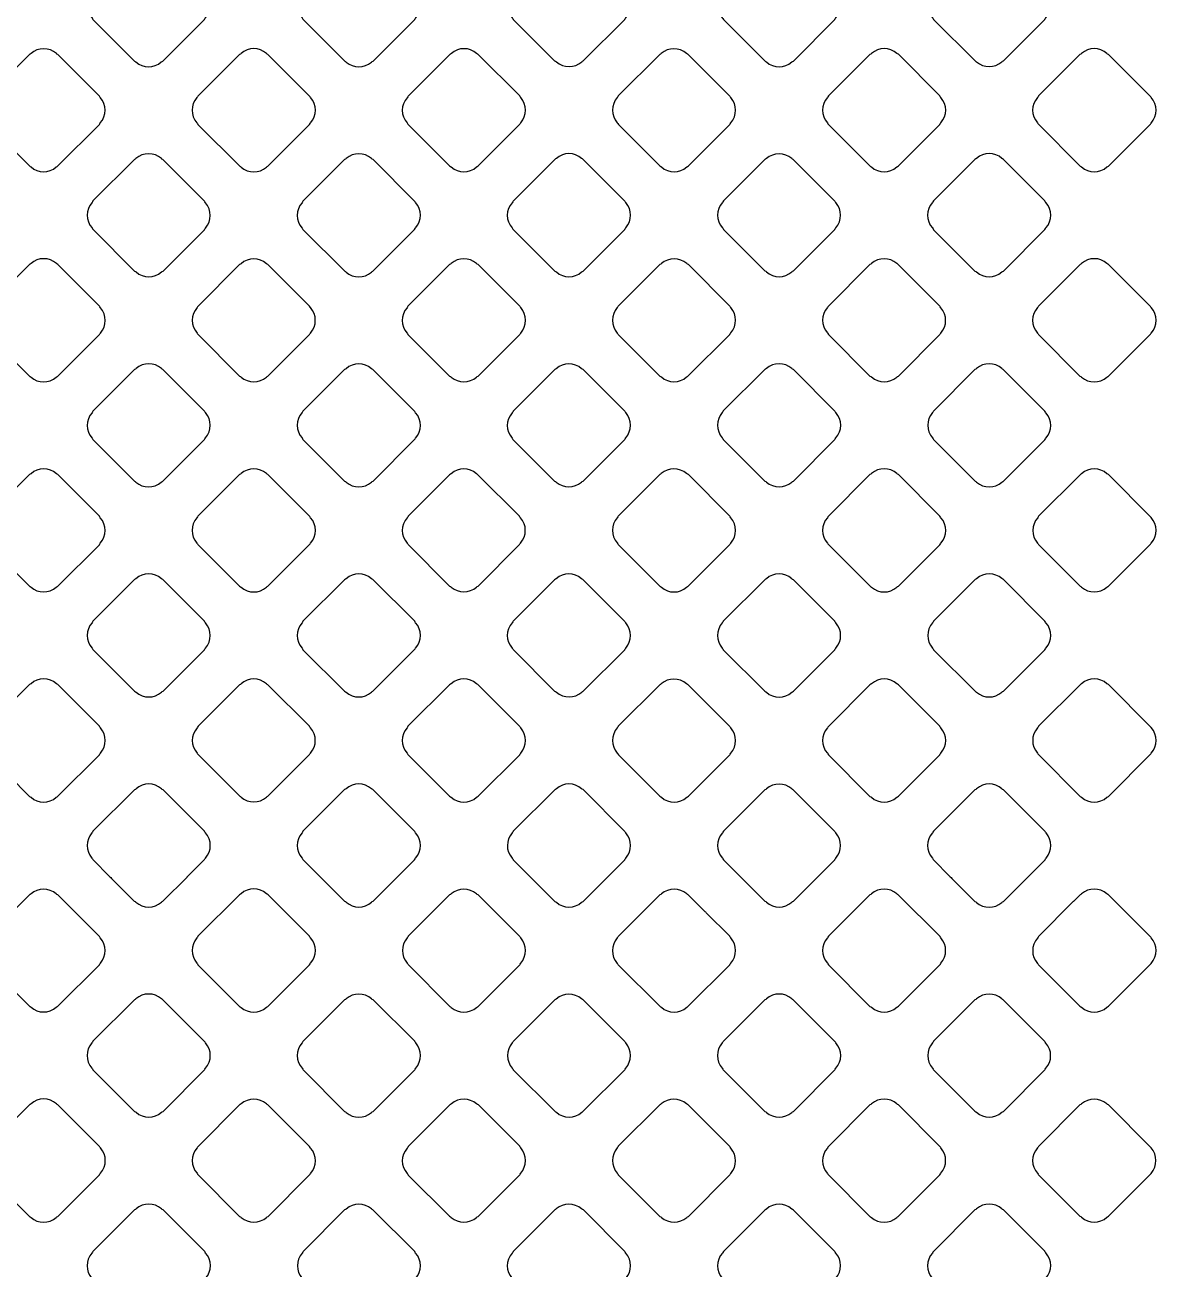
# Model space of a CAD drawing. Extents: x 3811 to 4077, y -444 to -307.
# Drawn here: x 3999.874 to 4001.035, y -380.01 to -378.733 of the extents above; entities that cross this region are included whole.
import ezdxf

# ---------------------------------------------------------------- set-up
doc = ezdxf.new("R2010")
doc.units = 0
doc.layers.add('gbr-dxf', color=7, linetype='Continuous')

msp = doc.modelspace()

# ---------------------------------------------------------------- linework, layer by layer
at = {"layer": 'gbr-dxf', "linetype": 'Continuous'}
for points in [[(3999.9432, -378.7259, -0.091558), (3999.9441, -378.7274), (3999.9868, -378.7701, -0.087516), (3999.9883, -378.771, 0.379731), (4000.0142, -378.771, -0.09572), (4000.0159, -378.7701), (4000.0585, -378.7274, -0.096266), (4000.0595, -378.7258, 0.379731), (4000.0595, -378.6998, -0.10399), (4000.0585, -378.698), (4000.016, -378.6555, -0.092126), (4000.0144, -378.6546, 0.379731), (3999.9884, -378.6546, -0.09572), (3999.9868, -378.6556), (3999.9441, -378.6983, -0.096266), (3999.9432, -378.6999, 0.379731)], [(4000.1587, -378.7258, -0.087415), (4000.1596, -378.7272), (4000.2025, -378.7702, -0.083056), (4000.2039, -378.7711, 0.379672), (4000.2298, -378.7711, -0.096157), (4000.2315, -378.7701), (4000.2743, -378.7273, -0.095602), (4000.2752, -378.7257, 0.379214), (4000.2752, -378.6997, -0.087784), (4000.2743, -378.6983), (4000.2315, -378.6554, -0.092126), (4000.2299, -378.6545, 0.379289), (4000.204, -378.6545, -0.095866), (4000.2023, -378.6554), (4000.1596, -378.6981, -0.098209), (4000.1587, -378.6998, 0.379506)], [(4000.3743, -378.7258, -0.091558), (4000.3752, -378.7273), (4000.4177, -378.7698, -0.104018), (4000.4195, -378.7708, 0.379731), (4000.4455, -378.7708, -0.09572), (4000.4471, -378.7699), (4000.4896, -378.7274, -0.096266), (4000.4906, -378.7257, 0.379731), (4000.4906, -378.6998, -0.087314), (4000.4897, -378.6983), (4000.447, -378.6556, -0.091913), (4000.4454, -378.6546, 0.379731), (4000.4194, -378.6546, -0.09572), (4000.4178, -378.6556), (4000.3752, -378.6982, -0.096266), (4000.3743, -378.6998, 0.379731)], [(4000.5897, -378.7257, -0.107999), (4000.5908, -378.7276), (4000.6332, -378.77, -0.104584), (4000.635, -378.771, 0.379672), (4000.6609, -378.771, -0.095612), (4000.6626, -378.7701), (4000.7052, -378.7274, -0.095602), (4000.7062, -378.7257, 0.379293), (4000.7062, -378.6998, -0.10451), (4000.7052, -378.698), (4000.6628, -378.6556, -0.107961), (4000.6609, -378.6545, 0.379289), (4000.6349, -378.6545, -0.095866), (4000.6333, -378.6555), (4000.5907, -378.6981, -0.098209), (4000.5897, -378.6998, 0.379506)], [(4000.8053, -378.7257, -0.09148), (4000.8063, -378.7273), (4000.849, -378.77, -0.08752), (4000.8505, -378.7709, 0.379293), (4000.8764, -378.7709, -0.09572), (4000.8781, -378.7699), (4000.9206, -378.7274, -0.096214), (4000.9216, -378.7258, 0.379703), (4000.9216, -378.6998, -0.104099), (4000.9206, -378.698), (4000.878, -378.6555, -0.091578), (4000.8765, -378.6546, 0.379293), (4000.8505, -378.6546, -0.095956), (4000.8489, -378.6556), (4000.8063, -378.6981, -0.096332), (4000.8054, -378.6998, 0.379289)], [(3999.8355, -378.8336, -0.100266), (3999.8365, -378.8353), (3999.8789, -378.8777, -0.095916), (3999.8806, -378.8787, 0.379731), (3999.9065, -378.8787, -0.095756), (3999.9082, -378.8777), (3999.9507, -378.8352, -0.095958), (3999.9517, -378.8336, 0.379731), (3999.9517, -378.8076, -0.09572), (3999.9507, -378.806), (3999.908, -378.7633, -0.083056), (3999.9066, -378.7624, 0.379731), (3999.8806, -378.7624, -0.09572), (3999.879, -378.7634), (3999.8364, -378.8059, -0.095916), (3999.8355, -378.8076, 0.379731)], [(4000.0508, -378.8336, -0.087549), (4000.0517, -378.8351), (4000.0947, -378.878, -0.082834), (4000.0961, -378.8789, 0.379731), (4000.122, -378.8789, -0.096265), (4000.1237, -378.8779), (4000.1664, -378.8352, -0.095916), (4000.1674, -378.8335, 0.379731), (4000.1674, -378.8076, -0.091745), (4000.1664, -378.806), (4000.1237, -378.7633, -0.096121), (4000.1221, -378.7623, 0.379731), (4000.0961, -378.7623, -0.09572), (4000.0945, -378.7633), (4000.0518, -378.806, -0.095916), (4000.0508, -378.8076, 0.379731)], [(4000.2664, -378.8077, 0.379293), (4000.2664, -378.8336, -0.083235), (4000.2673, -378.835), (4000.31, -378.8777, -0.096214), (4000.3117, -378.8787, 0.379672), (4000.3376, -378.8787, -0.095612), (4000.3392, -378.8777), (4000.3819, -378.835, -0.095602), (4000.3829, -378.8334, 0.379293), (4000.3829, -378.8075, -0.091954), (4000.3819, -378.8059), (4000.3394, -378.7633, -0.096332), (4000.3377, -378.7623, 0.379289), (4000.3118, -378.7623, -0.095506), (4000.3101, -378.7633), (4000.2674, -378.806, -0.095602)], [(4000.482, -378.8334, -0.104215), (4000.4831, -378.8352), (4000.5256, -378.8777, -0.099696), (4000.5273, -378.8787, 0.379731), (4000.5533, -378.8787, -0.096265), (4000.5549, -378.8777), (4000.5974, -378.8352, -0.095916), (4000.5984, -378.8336, 0.379731), (4000.5984, -378.8076, -0.091745), (4000.5974, -378.806), (4000.5547, -378.7633, -0.095628), (4000.5531, -378.7624, 0.379731), (4000.5271, -378.7624, -0.096265), (4000.5255, -378.7633), (4000.483, -378.8058, -0.095916), (4000.482, -378.8074, 0.379731)], [(4000.6975, -378.8335, -0.103621), (4000.6985, -378.8353), (4000.7409, -378.8777, -0.101498), (4000.7427, -378.8787, 0.379032), (4000.7686, -378.8787, -0.095973), (4000.7703, -378.8777), (4000.8129, -378.8351, -0.096214), (4000.8139, -378.8335, 0.379672), (4000.8139, -378.8075, -0.107598), (4000.8128, -378.8057), (4000.7704, -378.7632, -0.095602), (4000.7688, -378.7623, 0.379293), (4000.7428, -378.7623, -0.095956), (4000.7412, -378.7633), (4000.6985, -378.8059, -0.096214), (4000.6975, -378.8076, 0.379672)], [(4000.913, -378.8335, -0.087314), (4000.9139, -378.8349), (4000.9569, -378.8779, -0.083056), (4000.9583, -378.8787, 0.379731), (4000.9842, -378.8787, -0.09572), (4000.9859, -378.8778), (4001.029, -378.8347, -0.078583), (4001.0296, -378.8337, 0.379964), (4001.0296, -378.8074, -0.072178), (4001.029, -378.8065), (4000.9858, -378.7633, -0.096266), (4000.9842, -378.7623, 0.379731), (4000.9582, -378.7623, -0.09572), (4000.9566, -378.7633), (4000.914, -378.8058, -0.096266), (4000.913, -378.8075, 0.379731)], [(3999.9432, -378.9413, -0.100032), (3999.9442, -378.943), (3999.9868, -378.9856, -0.095916), (3999.9884, -378.9865, 0.379731), (4000.0144, -378.9865, -0.096265), (4000.016, -378.9856), (4000.0585, -378.9431, -0.095916), (4000.0595, -378.9414, 0.379731), (4000.0595, -378.9155, -0.096265), (4000.0585, -378.9138), (4000.0157, -378.871, -0.083056), (4000.0143, -378.8701, 0.379731), (3999.9883, -378.8701, -0.09572), (3999.9867, -378.8711), (3999.9441, -378.9136, -0.096266), (3999.9432, -378.9153, 0.379731)], [(4000.1586, -378.9414, -0.087314), (4000.1596, -378.9429), (4000.2024, -378.9857, -0.083056), (4000.2038, -378.9866, 0.379731), (4000.2297, -378.9866, -0.09572), (4000.2314, -378.9856), (4000.2741, -378.9429, -0.096266), (4000.2751, -378.9412, 0.379731), (4000.2751, -378.9153, -0.091558), (4000.2741, -378.9137), (4000.2316, -378.8711, -0.096266), (4000.2299, -378.8701, 0.379731), (4000.2039, -378.8701, -0.09572), (4000.2023, -378.8711), (4000.1596, -378.9138, -0.096266), (4000.1586, -378.9154, 0.379731)], [(4000.3741, -378.9413, -0.083271), (4000.375, -378.9427), (4000.4178, -378.9855, -0.096023), (4000.4195, -378.9865, 0.379672), (4000.4454, -378.9865, -0.096157), (4000.4471, -378.9855), (4000.4897, -378.9429, -0.095796), (4000.4907, -378.9412, 0.379293), (4000.4907, -378.9153, -0.092348), (4000.4897, -378.9137), (4000.4471, -378.871, -0.096423), (4000.4454, -378.87, 0.379321), (4000.4195, -378.87, -0.095506), (4000.4178, -378.871), (4000.3751, -378.9137, -0.098209), (4000.3741, -378.9154, 0.379415)], [(4000.5898, -378.9412, -0.103506), (4000.5909, -378.943), (4000.6333, -378.9854, -0.09904), (4000.635, -378.9864, 0.379214), (4000.6609, -378.9864, -0.095956), (4000.6626, -378.9854), (4000.7051, -378.9429, -0.096266), (4000.7061, -378.9413, 0.379731), (4000.7061, -378.9153, -0.091558), (4000.7051, -378.9137), (4000.6625, -378.8712, -0.096214), (4000.6609, -378.8702, 0.379672), (4000.6349, -378.8702, -0.095612), (4000.6333, -378.8711), (4000.5908, -378.9136, -0.095796), (4000.5898, -378.9153, 0.378815)], [(4000.8052, -378.9413, -0.10399), (4000.8063, -378.9431), (4000.8488, -378.9855, -0.100054), (4000.8505, -378.9865, 0.379731), (4000.8764, -378.9865, -0.096265), (4000.8781, -378.9856), (4000.9207, -378.9429, -0.095916), (4000.9217, -378.9413, 0.379731), (4000.9217, -378.9153, -0.107999), (4000.9206, -378.9135), (4000.8781, -378.871, -0.096558), (4000.8765, -378.87, 0.379731), (4000.8505, -378.87, -0.09572), (4000.8489, -378.871), (4000.8062, -378.9136, -0.096266), (4000.8052, -378.9153, 0.379731)], [(3999.8353, -379.0491, -0.095756), (3999.8363, -379.0507), (3999.879, -379.0934, -0.091964), (3999.8806, -379.0944, 0.379731), (3999.9065, -379.0944, -0.096265), (3999.9082, -379.0934), (3999.9508, -379.0508, -0.096266), (3999.9518, -379.0491, 0.379731), (3999.9518, -379.0232, -0.09572), (3999.9508, -379.0215), (3999.908, -378.9787, -0.083121), (3999.9066, -378.9778, 0.379731), (3999.8806, -378.9778, -0.096265), (3999.879, -378.9788), (3999.8363, -379.0215, -0.095916), (3999.8353, -379.0231, 0.379731)], [(4000.051, -379.0491, -0.09572), (4000.0519, -379.0507), (4000.0945, -379.0933, -0.091913), (4000.0961, -379.0943, 0.379731), (4000.122, -379.0943, -0.09572), (4000.1237, -379.0933), (4000.1663, -379.0507, -0.096266), (4000.1673, -379.0491, 0.379731), (4000.1673, -379.0231, -0.083522), (4000.1664, -379.0217), (4000.1236, -378.9789, -0.087639), (4000.1221, -378.978, 0.379731), (4000.0961, -378.978, -0.09572), (4000.0945, -378.9789), (4000.0519, -379.0215, -0.096266), (4000.051, -379.0231, 0.379731)], [(4000.2663, -379.0491, -0.082756), (4000.2672, -379.0505), (4000.31, -379.0933, -0.095916), (4000.3117, -379.0943, 0.379731), (4000.3376, -379.0943, -0.096265), (4000.3393, -379.0933), (4000.3819, -379.0507, -0.096266), (4000.3829, -379.0491, 0.379731), (4000.3829, -379.0231, -0.096248), (4000.3819, -379.0215), (4000.3393, -378.9789, -0.100054), (4000.3376, -378.9779, 0.379731), (4000.3116, -378.9779, -0.096265), (4000.31, -378.9788), (4000.2673, -379.0215, -0.096266), (4000.2663, -379.0232, 0.379731)], [(4000.482, -379.0231, 0.379214), (4000.482, -379.0491, -0.096119), (4000.483, -379.0507), (4000.5256, -379.0933, -0.091437), (4000.5272, -379.0942, 0.379731), (4000.5531, -379.0942, -0.095756), (4000.5548, -379.0932), (4000.5974, -379.0506, -0.096214), (4000.5984, -379.049, 0.379703), (4000.5984, -379.023, -0.096157), (4000.5974, -379.0214), (4000.5549, -378.9789, -0.100073), (4000.5532, -378.9779, 0.378815), (4000.5273, -378.9779, -0.095866), (4000.5256, -378.9788), (4000.483, -379.0215, -0.095602)], [(4000.6975, -379.023, 0.379293), (4000.6975, -379.0489, -0.099964), (4000.6985, -379.0507), (4000.7411, -379.0933, -0.096332), (4000.7428, -379.0942, 0.379289), (4000.7687, -379.0943, -0.095506), (4000.7704, -379.0933), (4000.8129, -379.0507, -0.095796), (4000.8139, -379.0491, 0.379293), (4000.8139, -379.0232, -0.09572), (4000.8129, -379.0215), (4000.7701, -378.9787, -0.082912), (4000.7687, -378.9778, 0.379155), (4000.7427, -378.9778, -0.097612), (4000.7411, -378.9788), (4000.6985, -379.0214, -0.095602)], [(4000.913, -379.0491, -0.100266), (4000.914, -379.0508), (4000.9566, -379.0934, -0.096558), (4000.9583, -379.0944, 0.379731), (4000.9842, -379.0944, -0.09572), (4000.9859, -379.0934), (4001.029, -379.0503, -0.087596), (4001.0297, -379.0492, 0.379879), (4001.0297, -379.023, -0.088253), (4001.029, -379.0219), (4000.986, -378.9788, -0.100054), (4000.9843, -378.9778, 0.379731), (4000.9583, -378.9778, -0.096265), (4000.9567, -378.9788), (4000.914, -379.0215, -0.095916), (4000.913, -379.0231, 0.379731)], [(3999.9432, -379.1569, -0.09572), (3999.9441, -379.1585), (3999.9867, -379.2011, -0.091913), (3999.9883, -379.2021, 0.379731), (4000.0142, -379.2021, -0.09572), (4000.0159, -379.2011), (4000.0585, -379.1585, -0.096266), (4000.0595, -379.1568, 0.379731), (4000.0595, -379.1308, -0.09572), (4000.0585, -379.1292), (4000.0158, -379.0865, -0.083056), (4000.0144, -379.0856, 0.379731), (3999.9884, -379.0856, -0.09572), (3999.9868, -379.0866), (3999.9441, -379.1293, -0.096266), (3999.9432, -379.1309, 0.379731)], [(4000.1586, -379.1568, -0.096265), (4000.1596, -379.1584), (4000.2023, -379.2011, -0.091913), (4000.2039, -379.2021, 0.379731), (4000.2299, -379.2021, -0.09572), (4000.2315, -379.2011), (4000.2741, -379.1585, -0.096266), (4000.2751, -379.1569, 0.379731), (4000.2751, -379.1309, -0.082756), (4000.2742, -379.1295), (4000.2313, -379.0866, -0.087516), (4000.2298, -379.0857, 0.379731), (4000.2038, -379.0857, -0.09572), (4000.2022, -379.0866), (4000.1596, -379.1292, -0.095916), (4000.1586, -379.1308, 0.379731)], [(4000.3741, -379.157, -0.082756), (4000.375, -379.1583), (4000.4177, -379.201, -0.096214), (4000.4194, -379.202, 0.379672), (4000.4453, -379.202, -0.095612), (4000.4469, -379.2011), (4000.4896, -379.1584, -0.095602), (4000.4906, -379.1568, 0.378906), (4000.4906, -379.1308, -0.09601), (4000.4896, -379.1292), (4000.4471, -379.0867, -0.100073), (4000.4454, -379.0857, 0.379293), (4000.4194, -379.0857, -0.095956), (4000.4178, -379.0867), (4000.3751, -379.1293, -0.096266), (4000.3741, -379.131, 0.379731)], [(4000.5897, -379.1567, -0.09572), (4000.5907, -379.1584), (4000.6334, -379.2011, -0.091913), (4000.635, -379.202, 0.379731), (4000.661, -379.202, -0.09572), (4000.6626, -379.2011), (4000.7052, -379.1584, -0.096266), (4000.7062, -379.1568, 0.379731), (4000.7062, -379.1308, -0.09572), (4000.7052, -379.1292), (4000.6626, -379.0866, -0.09979), (4000.6609, -379.0856, 0.379731), (4000.6349, -379.0856, -0.09572), (4000.6333, -379.0866), (4000.5907, -379.1291, -0.096266), (4000.5897, -379.1308, 0.379731)], [(4000.8053, -379.1308, 0.379293), (4000.8054, -379.1568, -0.099964), (4000.8064, -379.1585), (4000.849, -379.2011, -0.096332), (4000.8506, -379.2021, 0.379289), (4000.8766, -379.2021, -0.095506), (4000.8782, -379.2011), (4000.9207, -379.1586, -0.095602), (4000.9217, -379.1569, 0.379293), (4000.9217, -379.131, -0.095956), (4000.9207, -379.1293), (4000.8779, -379.0865, -0.083403), (4000.8765, -379.0856, 0.379672), (4000.8505, -379.0856, -0.096157), (4000.8489, -379.0866), (4000.8063, -379.1292, -0.095602)], [(3999.8355, -379.2646, -0.091558), (3999.8364, -379.2662), (3999.8791, -379.3088, -0.087516), (3999.8806, -379.3098, 0.379731), (3999.9065, -379.3098, -0.09572), (3999.9082, -379.3088), (3999.9507, -379.2663, -0.096266), (3999.9517, -379.2646, 0.379731), (3999.9517, -379.2387, -0.100032), (3999.9507, -379.237), (3999.9081, -379.1944, -0.087516), (3999.9066, -379.1935, 0.379731), (3999.8806, -379.1935, -0.09572), (3999.879, -379.1944), (3999.8364, -379.237, -0.096266), (3999.8355, -379.2386, 0.379731)], [(4000.0508, -379.2646, -0.091745), (4000.0518, -379.2662), (4000.0946, -379.309, -0.0873), (4000.0961, -379.3099, 0.379731), (4000.122, -379.3099, -0.096265), (4000.1237, -379.3089), (4000.1664, -379.2662, -0.096266), (4000.1674, -379.2646, 0.379731), (4000.1674, -379.2386, -0.082756), (4000.1665, -379.2372), (4000.1236, -379.1943, -0.087516), (4000.1221, -379.1934, 0.379731), (4000.0961, -379.1934, -0.09572), (4000.0945, -379.1943), (4000.0518, -379.237, -0.095916), (4000.0508, -379.2386, 0.379731)], [(4000.2664, -379.2646, -0.091558), (4000.2674, -379.2662), (4000.3099, -379.3087, -0.104018), (4000.3117, -379.3097, 0.379731), (4000.3376, -379.3097, -0.09572), (4000.3393, -379.3087), (4000.3818, -379.2662, -0.096266), (4000.3827, -379.2646, 0.379731), (4000.3827, -379.2386, -0.087314), (4000.3818, -379.2371), (4000.3391, -379.1945, -0.091913), (4000.3376, -379.1935, 0.379731), (4000.3116, -379.1935, -0.09572), (4000.31, -379.1945), (4000.2674, -379.237, -0.096266), (4000.2664, -379.2387, 0.379731)], [(4000.4819, -379.2645, -0.097885), (4000.4829, -379.2662), (4000.5256, -379.3089, -0.091364), (4000.5272, -379.3099, 0.378943), (4000.5531, -379.3099, -0.095866), (4000.5547, -379.3089), (4000.5974, -379.2662, -0.095602), (4000.5984, -379.2646, 0.379214), (4000.5984, -379.2386, -0.10047), (4000.5974, -379.2369), (4000.5549, -379.1944, -0.104018), (4000.5531, -379.1934, 0.379731), (4000.5271, -379.1934, -0.09572), (4000.5255, -379.1944), (4000.4829, -379.237, -0.096128), (4000.4819, -379.2386, 0.379506)], [(4000.6975, -379.2646, -0.091558), (4000.6985, -379.2662), (4000.7413, -379.309, -0.087516), (4000.7428, -379.3099, 0.379731), (4000.7687, -379.3099, -0.09572), (4000.7704, -379.3089), (4000.813, -379.2663, -0.096266), (4000.814, -379.2646, 0.379731), (4000.814, -379.2387, -0.100032), (4000.813, -379.237), (4000.7703, -379.1942, -0.087516), (4000.7688, -379.1933, 0.379731), (4000.7428, -379.1933, -0.09572), (4000.7412, -379.1943), (4000.6985, -379.237, -0.096266), (4000.6975, -379.2386, 0.379731)], [(4000.9131, -379.2646, -0.095506), (4000.9141, -379.2662), (4000.9567, -379.3089, -0.091703), (4000.9583, -379.3098, 0.379324), (4000.9842, -379.3098, -0.096157), (4000.9859, -379.3088), (4001.0291, -379.2656, -0.074396), (4001.0297, -379.2647, 0.379333), (4001.0296, -379.2384, -0.056589), (4001.0291, -379.2378), (4000.9858, -379.1944, -0.086956), (4000.9843, -379.1935, 0.379731), (4000.9583, -379.1935, -0.096265), (4000.9567, -379.1945), (4000.9141, -379.237, -0.096111), (4000.9132, -379.2386, 0.379321)], [(3999.9432, -379.3723, -0.091685), (3999.9441, -379.3738), (3999.9869, -379.4167, -0.087515), (3999.9884, -379.4176, 0.379731), (4000.0144, -379.4176, -0.096265), (4000.016, -379.4166), (4000.0585, -379.3741, -0.095916), (4000.0595, -379.3725, 0.379731), (4000.0595, -379.3465, -0.100266), (4000.0585, -379.3448), (4000.0158, -379.3021, -0.087638), (4000.0143, -379.3012, 0.379731), (3999.9883, -379.3012, -0.096265), (3999.9867, -379.3021), (3999.9441, -379.3447, -0.095916), (3999.9432, -379.3463, 0.379731)], [(4000.1586, -379.3724, -0.091558), (4000.1596, -379.374), (4000.2023, -379.4167, -0.087516), (4000.2038, -379.4176, 0.379731), (4000.2297, -379.4176, -0.095865), (4000.2314, -379.4166), (4000.2741, -379.3739, -0.095535), (4000.2751, -379.3723, 0.379731), (4000.2751, -379.3463, -0.082756), (4000.2742, -379.3449), (4000.2314, -379.3021, -0.087515), (4000.2299, -379.3012, 0.379731), (4000.2039, -379.3012, -0.096265), (4000.2023, -379.3022), (4000.1596, -379.3448, -0.096266), (4000.1586, -379.3465, 0.379731)], [(4000.3741, -379.3723, -0.093919), (4000.3751, -379.3739), (4000.4177, -379.4165, -0.103498), (4000.4195, -379.4176, 0.379214), (4000.4455, -379.4175, -0.096625), (4000.4471, -379.4166), (4000.4896, -379.3741, -0.095916), (4000.4906, -379.3724, 0.379289), (4000.4906, -379.3465, -0.087715), (4000.4897, -379.345), (4000.4468, -379.3021, -0.09197), (4000.4453, -379.3012, 0.379214), (4000.4193, -379.3012, -0.095956), (4000.4177, -379.3022), (4000.3751, -379.3447, -0.096128), (4000.3741, -379.3464, 0.379415)], [(4000.5897, -379.3464, 0.379293), (4000.5897, -379.3724, -0.09572), (4000.5907, -379.374), (4000.6334, -379.4167, -0.092072), (4000.635, -379.4177, 0.379289), (4000.6609, -379.4177, -0.095506), (4000.6626, -379.4167), (4000.7052, -379.3741, -0.095602), (4000.7062, -379.3724, 0.379293), (4000.7062, -379.3465, -0.099964), (4000.7052, -379.3448), (4000.6627, -379.3023, -0.104311), (4000.6609, -379.3012, 0.379703), (4000.6349, -379.3012, -0.095612), (4000.6333, -379.3022), (4000.5907, -379.3448, -0.095796)], [(4000.8053, -379.3724, -0.09148), (4000.8063, -379.374), (4000.849, -379.4167, -0.0873), (4000.8505, -379.4176, 0.37925), (4000.8764, -379.4176, -0.096625), (4000.8781, -379.4166), (4000.9207, -379.374, -0.096214), (4000.9217, -379.3723, 0.379672), (4000.9217, -379.3464, -0.100082), (4000.9207, -379.3447), (4000.8781, -379.302, -0.087175), (4000.8766, -379.3011, 0.379214), (4000.8506, -379.3012, -0.096625), (4000.849, -379.3021), (4000.8063, -379.3448, -0.096332), (4000.8054, -379.3464, 0.379289)], [(3999.8353, -379.4801, -0.091685), (3999.8363, -379.4817), (3999.8791, -379.5245, -0.087297), (3999.8806, -379.5254, 0.379731), (3999.9065, -379.5254, -0.09572), (3999.9082, -379.5244), (3999.9508, -379.4818, -0.096266), (3999.9518, -379.4802, 0.379731), (3999.9518, -379.4542, -0.103612), (3999.9508, -379.4524), (3999.9082, -379.4098, -0.091964), (3999.9066, -379.4089, 0.379731), (3999.8806, -379.4089, -0.096265), (3999.879, -379.4098), (3999.8363, -379.4525, -0.095916), (3999.8353, -379.4541, 0.379731)], [(4000.051, -379.4801, -0.087314), (4000.0519, -379.4816), (4000.0947, -379.5244, -0.083056), (4000.0961, -379.5253, 0.379731), (4000.122, -379.5253, -0.09572), (4000.1237, -379.5243), (4000.1663, -379.4817, -0.096266), (4000.1673, -379.4801, 0.379731), (4000.1673, -379.4541, -0.08798), (4000.1663, -379.4526), (4000.1237, -379.41, -0.092126), (4000.1221, -379.409, 0.379731), (4000.0961, -379.409, -0.09572), (4000.0945, -379.41), (4000.0519, -379.4525, -0.096266), (4000.051, -379.4542, 0.379731)], [(4000.2663, -379.4801, -0.087343), (4000.2672, -379.4816), (4000.31, -379.5244, -0.099711), (4000.3117, -379.5254, 0.379293), (4000.3376, -379.5254, -0.095956), (4000.3393, -379.5244), (4000.3819, -379.4818, -0.096332), (4000.3829, -379.4801, 0.379289), (4000.3829, -379.4542, -0.087248), (4000.382, -379.4527), (4000.3391, -379.4098, -0.091364), (4000.3376, -379.4089, 0.379293), (4000.3116, -379.4089, -0.095956), (4000.31, -379.4099), (4000.2673, -379.4526, -0.096214), (4000.2663, -379.4542, 0.379672)], [(4000.482, -379.4801, -0.104215), (4000.4831, -379.4819), (4000.5256, -379.5244, -0.09979), (4000.5273, -379.5254, 0.379731), (4000.5533, -379.5254, -0.09572), (4000.5549, -379.5244), (4000.5974, -379.4819, -0.096266), (4000.5984, -379.4803, 0.379731), (4000.5984, -379.4543, -0.092139), (4000.5974, -379.4527), (4000.5547, -379.41, -0.095916), (4000.5531, -379.4091, 0.379731), (4000.5271, -379.4091, -0.096265), (4000.5255, -379.41), (4000.483, -379.4525, -0.095916), (4000.482, -379.4541, 0.379731)], [(4000.6975, -379.4802, -0.09148), (4000.6985, -379.4818), (4000.7412, -379.5245, -0.086842), (4000.7427, -379.5254, 0.379293), (4000.7686, -379.5254, -0.095956), (4000.7703, -379.5244), (4000.8129, -379.4818, -0.096266), (4000.8139, -379.4802, 0.379731), (4000.8139, -379.4542, -0.104206), (4000.8128, -379.4524), (4000.7704, -379.4099, -0.092223), (4000.7688, -379.409, 0.379672), (4000.7428, -379.409, -0.096157), (4000.7412, -379.4099), (4000.6985, -379.4527, -0.095796), (4000.6975, -379.4543, 0.378815)], [(4000.913, -379.4801, -0.087748), (4000.9139, -379.4816), (4000.9569, -379.5246, -0.083134), (4000.9583, -379.5254, 0.379731), (4000.9842, -379.5254, -0.095756), (4000.9859, -379.5245), (4001.029, -379.4813, -0.087891), (4001.0297, -379.4802, 0.379501), (4001.0297, -379.454, -0.07587), (4001.0291, -379.4531), (4000.9859, -379.4098, -0.091964), (4000.9843, -379.4089, 0.379731), (4000.9583, -379.4089, -0.096265), (4000.9567, -379.4099), (4000.914, -379.4525, -0.095916), (4000.913, -379.4542, 0.379731)], [(3999.9431, -379.5879, -0.087248), (3999.944, -379.5894), (3999.9616, -379.607, -0.023844), (3999.9632, -379.6087), (3999.9865, -379.632, -0.107817), (3999.9883, -379.6331, 0.37981), (4000.0143, -379.6331, -0.096625), (4000.0159, -379.6321), (4000.0407, -379.6073), (4000.0409, -379.6071), (4000.0586, -379.5894, -0.095602), (4000.0596, -379.5878, 0.379293), (4000.0596, -379.5618, -0.091954), (4000.0586, -379.5603), (4000.016, -379.5177, -0.096266), (4000.0144, -379.5167, 0.379731), (3999.9884, -379.5167, -0.09572), (3999.9868, -379.5177), (3999.9441, -379.5603, -0.096332), (3999.9431, -379.562, 0.379289)], [(4000.1586, -379.5878, -0.087248), (4000.1595, -379.5893), (4000.2023, -379.6321, -0.096332), (4000.204, -379.6331, 0.379511), (4000.2299, -379.6331, -0.096117), (4000.2316, -379.6321), (4000.2566, -379.607), (4000.2741, -379.5895, -0.095602), (4000.2751, -379.5879, 0.378906), (4000.2751, -379.562, -0.087248), (4000.2742, -379.5605), (4000.2313, -379.5176, -0.091703), (4000.2298, -379.5167, 0.379287), (4000.2038, -379.5167, -0.095612), (4000.2022, -379.5176), (4000.1596, -379.5602, -0.095602), (4000.1586, -379.5619, 0.378906)], [(4000.3741, -379.5879, -0.09148), (4000.3751, -379.5895), (4000.4178, -379.6322, -0.096111), (4000.4195, -379.6332, 0.37981), (4000.4454, -379.6332, -0.095956), (4000.4471, -379.6322), (4000.4723, -379.607), (4000.4898, -379.5895, -0.095602), (4000.4907, -379.5879, 0.379293), (4000.4907, -379.5619, -0.083235), (4000.4898, -379.5605), (4000.4469, -379.5176, -0.087516), (4000.4454, -379.5167, 0.379731), (4000.4195, -379.5167, -0.09572), (4000.4178, -379.5177), (4000.3751, -379.5603, -0.096332), (4000.3742, -379.562, 0.379289)], [(4000.5898, -379.5879, -0.095866), (4000.5908, -379.5896), (4000.6333, -379.6321, -0.100093), (4000.635, -379.6331, 0.379465), (4000.6609, -379.6331, -0.096625), (4000.6626, -379.6321), (4000.6874, -379.6073), (4000.6876, -379.6071), (4000.7052, -379.5895, -0.095935), (4000.7061, -379.5879, 0.379287), (4000.7061, -379.562, -0.083163), (4000.7053, -379.5606), (4000.6624, -379.5177, -0.08752), (4000.6609, -379.5168, 0.379293), (4000.635, -379.5168, -0.096625), (4000.6333, -379.5178), (4000.5908, -379.5603, -0.096111), (4000.5898, -379.562, 0.379289)], [(4000.8052, -379.5879, -0.08701), (4000.8061, -379.5894), (4000.8235, -379.6069, -0.023738), (4000.8251, -379.6086), (4000.8488, -379.6323, -0.096332), (4000.8504, -379.6333, 0.379423), (4000.8764, -379.6333, -0.095866), (4000.878, -379.6323), (4000.914, -379.5964), (4000.9208, -379.5896, -0.095916), (4000.9218, -379.5879, 0.379731), (4000.9218, -379.5619, -0.091745), (4000.9208, -379.5604), (4000.8781, -379.5177, -0.095916), (4000.8765, -379.5167, 0.379731), (4000.8505, -379.5167, -0.095756), (4000.8489, -379.5177), (4000.8062, -379.5603, -0.096332), (4000.8052, -379.562, 0.379321)], [(3999.8355, -379.6956, -0.100285), (3999.8365, -379.6974), (3999.8789, -379.7398, -0.096627), (3999.8806, -379.7408, 0.379451), (3999.9065, -379.7408, -0.096117), (3999.9082, -379.7398), (3999.9508, -379.6972, -0.095895), (3999.9518, -379.6956, 0.378879), (3999.9517, -379.6697, -0.083964), (3999.9509, -379.6683), (3999.9081, -379.6255, -0.095602), (3999.9065, -379.6246, 0.378906), (3999.8806, -379.6246, -0.095506), (3999.8789, -379.6255), (3999.8615, -379.643), (3999.8364, -379.668, -0.096627), (3999.8355, -379.6697, 0.379731)], [(4000.0508, -379.6956, -0.099643), (4000.0518, -379.6973), (4000.0944, -379.74, -0.095585), (4000.0961, -379.741, 0.379422), (4000.122, -379.7409, -0.096625), (4000.1237, -379.74), (4000.1664, -379.6973, -0.096111), (4000.1674, -379.6956, 0.37981), (4000.1674, -379.6697, -0.100399), (4000.1663, -379.6679), (4000.1423, -379.6439, -0.015368), (4000.1413, -379.6429), (4000.1238, -379.6254, -0.103673), (4000.122, -379.6244, 0.378767), (4000.0961, -379.6244, -0.095506), (4000.0945, -379.6254), (4000.0518, -379.668, -0.096627), (4000.0508, -379.6697, 0.379357)], [(4000.2665, -379.6956, -0.087613), (4000.2674, -379.6971), (4000.3103, -379.7401, -0.083), (4000.3117, -379.741, 0.37889), (4000.3377, -379.741, -0.096117), (4000.3393, -379.74), (4000.3819, -379.6974, -0.095895), (4000.3829, -379.6957, 0.379201), (4000.3829, -379.6698, -0.096625), (4000.3819, -379.6681), (4000.3576, -379.6439, -0.015077), (4000.3567, -379.643), (4000.3392, -379.6255, -0.099711), (4000.3375, -379.6246, 0.378906), (4000.3116, -379.6246, -0.095506), (4000.31, -379.6255), (4000.2926, -379.6429), (4000.2675, -379.668, -0.096627), (4000.2665, -379.6697, 0.3795)], [(4000.4819, -379.6958, -0.087946), (4000.4829, -379.6973), (4000.5255, -379.7399, -0.100093), (4000.5272, -379.7409, 0.379422), (4000.5532, -379.7409, -0.096625), (4000.5548, -379.7399), (4000.5974, -379.6973, -0.096111), (4000.5984, -379.6957, 0.37981), (4000.5984, -379.6697, -0.096458), (4000.5974, -379.668), (4000.5732, -379.6439, -0.014794), (4000.5723, -379.643), (4000.5548, -379.6255, -0.095824), (4000.5532, -379.6246, 0.378815), (4000.5273, -379.6246, -0.095866), (4000.5256, -379.6255), (4000.5082, -379.6429), (4000.4829, -379.6682, -0.096627), (4000.482, -379.6698, 0.379357)], [(4000.6975, -379.6956, -0.100076), (4000.6985, -379.6973), (4000.7411, -379.74, -0.096328), (4000.7428, -379.7409, 0.379422), (4000.7687, -379.7409, -0.096625), (4000.7704, -379.7399), (4000.813, -379.6974, -0.096111), (4000.8139, -379.6957, 0.37981), (4000.8139, -379.6698, -0.083792), (4000.8131, -379.6684), (4000.7702, -379.6255, -0.095585), (4000.7686, -379.6245, 0.378936), (4000.7427, -379.6245, -0.095378), (4000.741, -379.6255), (4000.6985, -379.668, -0.096627), (4000.6975, -379.6697, 0.379357)], [(4000.913, -379.6699, 0.378939), (4000.913, -379.6958, -0.096117), (4000.914, -379.6974), (4000.9564, -379.7399, -0.107634), (4000.9582, -379.7409, 0.37889), (4000.9842, -379.7409, -0.096117), (4000.9858, -379.7399), (4001.029, -379.6967, -0.077987), (4001.0296, -379.6958, 0.378806), (4001.0296, -379.6695, -0.084557), (4001.029, -379.6685), (4000.986, -379.6256, -0.103923), (4000.9842, -379.6245, 0.379205), (4000.9583, -379.6245, -0.096475), (4000.9567, -379.6255), (4000.9499, -379.6323), (4000.9497, -379.6325), (4000.914, -379.6682, -0.096539)], [(3999.9431, -379.8034, -0.096625), (3999.9441, -379.805), (3999.9868, -379.8477, -0.092233), (3999.9884, -379.8486, 0.37981), (4000.0143, -379.8486, -0.095956), (4000.016, -379.8477), (4000.0586, -379.8051, -0.096332), (4000.0596, -379.8034, 0.37981), (4000.0596, -379.7775, -0.084073), (4000.0587, -379.7761), (4000.0158, -379.7331, -0.088334), (4000.0143, -379.7322, 0.379731), (3999.9883, -379.7322, -0.096458), (3999.9866, -379.7332), (3999.9441, -379.7757, -0.096627), (3999.9431, -379.7774, 0.379731)], [(4000.1586, -379.7775, 0.37947), (4000.1587, -379.8035, -0.099964), (4000.1597, -379.8052), (4000.2022, -379.8478, -0.096332), (4000.2039, -379.8488, 0.37981), (4000.2299, -379.8488, -0.096625), (4000.2315, -379.8478), (4000.2742, -379.8051, -0.096111), (4000.2752, -379.8034, 0.379308), (4000.2752, -379.7775, -0.096507), (4000.2742, -379.7758), (4000.2316, -379.7332, -0.10077), (4000.2299, -379.7322, 0.379), (4000.204, -379.7322, -0.095968), (4000.2023, -379.7332), (4000.1596, -379.7759, -0.096527)], [(4000.3743, -379.8035, -0.083163), (4000.3751, -379.8049), (4000.4179, -379.8476, -0.095895), (4000.4195, -379.8486, 0.379201), (4000.4455, -379.8486, -0.096625), (4000.4471, -379.8476), (4000.4896, -379.8051, -0.096111), (4000.4906, -379.8035, 0.379451), (4000.4906, -379.7775, -0.096259), (4000.4896, -379.7759), (4000.4471, -379.7333, -0.100215), (4000.4454, -379.7323, 0.379249), (4000.4194, -379.7324, -0.096458), (4000.4178, -379.7334), (4000.3753, -379.7759, -0.096627), (4000.3743, -379.7775, 0.3795)], [(4000.5896, -379.8035, -0.087946), (4000.5906, -379.805), (4000.6333, -379.8477, -0.100093), (4000.635, -379.8487, 0.379422), (4000.661, -379.8487, -0.096625), (4000.6626, -379.8477), (4000.7052, -379.8051, -0.096111), (4000.7062, -379.8035, 0.379451), (4000.7062, -379.7775, -0.092029), (4000.7053, -379.7759), (4000.6625, -379.7332, -0.096539), (4000.6609, -379.7322, 0.379249), (4000.635, -379.7322, -0.096458), (4000.6333, -379.7332), (4000.5906, -379.7759, -0.096627), (4000.5897, -379.7775, 0.379357)], [(4000.8054, -379.8035, -0.10047), (4000.8064, -379.8052), (4000.8488, -379.8476, -0.096111), (4000.8505, -379.8486, 0.379308), (4000.8764, -379.8486, -0.09601), (4000.8781, -379.8477), (4000.9206, -379.8051, -0.096227), (4000.9216, -379.8035, 0.378952), (4000.9216, -379.7776, -0.095968), (4000.9206, -379.7759), (4000.8779, -379.7332, -0.083772), (4000.8765, -379.7323, 0.37947), (4000.8505, -379.7323, -0.096458), (4000.8489, -379.7333), (4000.8063, -379.7758, -0.096627), (4000.8054, -379.7775, 0.379731)], [(3999.8353, -379.9112, -0.092162), (3999.8362, -379.9127), (3999.8791, -379.9556, -0.08752), (3999.8806, -379.9565, 0.37889), (3999.9065, -379.9565, -0.096117), (3999.9081, -379.9555), (3999.9509, -379.9127, -0.095895), (3999.9519, -379.9111, 0.379201), (3999.9519, -379.8852, -0.087784), (3999.9509, -379.8837), (3999.9081, -379.8409, -0.092233), (3999.9066, -379.8399, 0.379731), (3999.8806, -379.8399, -0.096458), (3999.879, -379.8409), (3999.8363, -379.8836, -0.096627), (3999.8353, -379.8852, 0.3795)], [(4000.0509, -379.9112, -0.092348), (4000.0519, -379.9128), (4000.0945, -379.9554, -0.10399), (4000.0963, -379.9564, 0.37981), (4000.1222, -379.9564, -0.095956), (4000.1239, -379.9554), (4000.1664, -379.9129, -0.096332), (4000.1674, -379.9113, 0.37981), (4000.1674, -379.8853, -0.088442), (4000.1664, -379.8838), (4000.1236, -379.841, -0.092898), (4000.1221, -379.8401, 0.379731), (4000.0961, -379.8401, -0.096458), (4000.0944, -379.841), (4000.0519, -379.8836, -0.096627), (4000.0509, -379.8852, 0.379731)], [(4000.2664, -379.8854, 0.37947), (4000.2664, -379.9113, -0.095956), (4000.2674, -379.913), (4000.3098, -379.9553, -0.107817), (4000.3117, -379.9564, 0.37981), (4000.3376, -379.9564, -0.096625), (4000.3393, -379.9554), (4000.3819, -379.9128, -0.096111), (4000.3829, -379.9112, 0.379308), (4000.3829, -379.8852, -0.100402), (4000.3819, -379.8835), (4000.3395, -379.8411, -0.104677), (4000.3377, -379.8401, 0.379), (4000.3118, -379.84, -0.095968), (4000.3101, -379.841), (4000.2674, -379.8837, -0.096527)], [(4000.482, -379.9111, -0.096117), (4000.483, -379.9128), (4000.5257, -379.9555, -0.091578), (4000.5273, -379.9564, 0.379201), (4000.5533, -379.9564, -0.096625), (4000.5549, -379.9554), (4000.5974, -379.9129, -0.096111), (4000.5984, -379.9113, 0.379451), (4000.5984, -379.8854, -0.100588), (4000.5974, -379.8836), (4000.5548, -379.8411, -0.104101), (4000.5531, -379.8401, 0.379249), (4000.5271, -379.8401, -0.096458), (4000.5255, -379.8411), (4000.483, -379.8835, -0.096627), (4000.482, -379.8852, 0.3795)], [(4000.6975, -379.9113, -0.092348), (4000.6985, -379.9129), (4000.7411, -379.9556, -0.088202), (4000.7426, -379.9565, 0.37981), (4000.7686, -379.9565, -0.095956), (4000.7702, -379.9555), (4000.813, -379.9128, -0.096332), (4000.8139, -379.9111, 0.37981), (4000.8139, -379.8852, -0.087784), (4000.813, -379.8837), (4000.7703, -379.841, -0.092233), (4000.7688, -379.84, 0.379731), (4000.7428, -379.84, -0.096458), (4000.7412, -379.841), (4000.6985, -379.8837, -0.096627), (4000.6975, -379.8853, 0.379731)], [(4000.913, -379.9112, -0.092139), (4000.914, -379.9128), (4000.9564, -379.9552, -0.104264), (4000.9582, -379.9563, 0.379451), (4000.9842, -379.9563, -0.096117), (4000.9858, -379.9553), (4001.029, -379.9121, -0.066883), (4001.0295, -379.9113, 0.378877), (4001.0295, -379.885, -0.051652), (4001.0291, -379.8844), (4000.9857, -379.841, -0.092456), (4000.9841, -379.8401, 0.37947), (4000.9582, -379.8401, -0.096458), (4000.9565, -379.841), (4000.914, -379.8836, -0.096627), (4000.913, -379.8852, 0.379731)], [(3999.9431, -380.019, -0.092162), (3999.9441, -380.0205), (3999.9869, -380.0634, -0.08752), (3999.9884, -380.0643, 0.37889), (4000.0143, -380.0643, -0.096117), (4000.016, -380.0633), (4000.0587, -380.0206, -0.095895), (4000.0597, -380.0189, 0.379201), (4000.0597, -379.993, -0.087784), (4000.0588, -379.9915), (4000.016, -379.9487, -0.092233), (4000.0144, -379.9477, 0.379731), (3999.9884, -379.9477, -0.096458), (3999.9868, -379.9487), (3999.9441, -379.9914, -0.096627), (3999.9431, -379.993, 0.3795)], [(4000.1588, -380.019, -0.095968), (4000.1597, -380.0206), (4000.2023, -380.0632, -0.092398), (4000.2039, -380.0642, 0.379422), (4000.2299, -380.0642, -0.096625), (4000.2315, -380.0632), (4000.2741, -380.0206, -0.096332), (4000.2751, -380.019, 0.379451), (4000.2751, -379.993, -0.083586), (4000.2742, -379.9916), (4000.2314, -379.9488, -0.088093), (4000.2299, -379.9478, 0.379249), (4000.2039, -379.9479, -0.096723), (4000.2023, -379.9488), (4000.1598, -379.9914, -0.096627), (4000.1588, -379.993, 0.379357)], [(4000.3741, -380.019, -0.095866), (4000.3751, -380.0206), (4000.4176, -380.0632, -0.107954), (4000.4195, -380.0642, 0.379422), (4000.4455, -380.0642, -0.096625), (4000.4471, -380.0632), (4000.4897, -380.0206, -0.096111), (4000.4907, -380.019, 0.379308), (4000.4907, -379.993, -0.100402), (4000.4897, -379.9913), (4000.4472, -379.9488, -0.104677), (4000.4454, -379.9478, 0.37947), (4000.4194, -379.9478, -0.096458), (4000.4178, -379.9487), (4000.3751, -379.9914, -0.096627), (4000.3741, -379.9931, 0.379357)], [(4000.5898, -380.019, -0.083163), (4000.5907, -380.0204), (4000.6334, -380.0631, -0.095796), (4000.635, -380.0641, 0.37889), (4000.661, -380.0641, -0.096117), (4000.6626, -380.0631), (4000.7051, -380.0206, -0.095895), (4000.7061, -380.0189, 0.379201), (4000.7061, -379.993, -0.096625), (4000.7051, -379.9914), (4000.6626, -379.9489, -0.100151), (4000.6609, -379.9479, 0.379731), (4000.635, -379.9479, -0.096458), (4000.6333, -379.9489), (4000.5908, -379.9914, -0.096627), (4000.5898, -379.9931, 0.3795)], [(4000.8052, -380.019, -0.096625), (4000.8062, -380.0206), (4000.8488, -380.0632, -0.092072), (4000.8503, -380.0641, 0.37981), (4000.8763, -380.0641, -0.096625), (4000.878, -380.0632), (4000.9206, -380.0205, -0.096111), (4000.9216, -380.0189, 0.37981), (4000.9216, -379.9929, -0.100585), (4000.9205, -379.9912), (4000.878, -379.9486, -0.088202), (4000.8765, -379.9477, 0.379731), (4000.8505, -379.9477, -0.096458), (4000.8489, -379.9487), (4000.8062, -379.9914, -0.096627), (4000.8052, -379.993, 0.379731)]]:
    msp.add_lwpolyline(points, format="xyb", close=True, dxfattribs=at)

doc.saveas('drawing.dxf')
